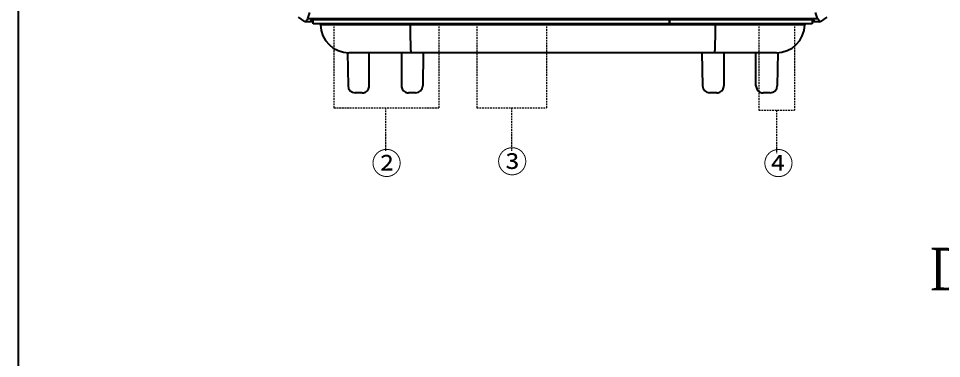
# Model space of a CAD drawing. Header units: millimetres. Extents: x 25 to 865, y 25 to 606.
# Drawn here: x 25.4 to 155.5, y 167.8 to 215.8 of the extents above; entities that cross this region are included whole.
import ezdxf

# ---------------------------------------------------------------- set-up
doc = ezdxf.new("R2010")
doc.units = ezdxf.units.MM
doc.linetypes.add('DASHED2', pattern=[0.375, 0.25, -0.125])
doc.styles.add('SS', font='batang.ttc', dxfattribs={"width": 0.8})
doc.styles.add('굴림체', font='arial.ttf')

msp = doc.modelspace()

# ---------------------------------------------------------------- linework, layer by layer
at = {"color": 7, "linetype": 'Continuous'}
for p, q in [((65.81, 215.322), (64.866, 215.993)), ((66.917, 215.322), (65.81, 215.322)), ((66.164, 215.818), (138.046, 215.818)), ((66.556, 215.322), (66.725, 215.661)), ((66.725, 215.661), (137.484, 215.661)), ((66.917, 215.072), (66.917, 215.661)), ((117.167, 215.072), (66.917, 215.072)), ((67.965, 215.072), (67.968, 214.902)), ((136.242, 214.902), (67.968, 214.902)), ((80.603, 214.902), (80.603, 215.072)), ((117.167, 215.661), (117.167, 215.072)), ((117.17, 215.072), (117.17, 215.661)), ((137.295, 215.072), (117.17, 215.072)), ((123.607, 214.902), (123.607, 215.072)), ((136.245, 215.072), (136.242, 214.902)), ((137.295, 215.661), (137.295, 215.072)), ((138.4, 215.322), (137.295, 215.322)), ((137.654, 215.322), (137.484, 215.661)), ((139.344, 215.993), (138.4, 215.322)), ((71.756, 210.995), (71.838, 206.304)), ((132.242, 210.972), (71.967, 210.972)), ((74.837, 206.322), (74.837, 210.972)), ((79.372, 210.972), (79.372, 206.322)), ((82.453, 210.972), (82.372, 206.304)), ((121.756, 210.972), (121.838, 206.304)), ((124.837, 210.972), (124.837, 206.322)), ((129.372, 206.322), (129.372, 210.972)), ((132.454, 210.995), (132.372, 206.304)), ((73.837, 205.322), (72.838, 205.322)), ((81.372, 205.322), (80.372, 205.322)), ((123.837, 205.322), (122.838, 205.322)), ((131.372, 205.322), (130.372, 205.322))]:
    msp.add_line(p, q, dxfattribs=at)
at = {"color": 1, "linetype": 'DASHED2', "lineweight": 18}
for p, q in [((69.845, 215.072), (69.845, 203.214)), ((84.655, 215.072), (84.655, 203.214)), ((90.005, 215.072), (90.005, 203.214)), ((99.815, 215.072), (99.815, 203.214)), ((129.78, 215.072), (129.78, 202.88)), ((134.78, 215.072), (134.78, 202.88)), ((77.111, 203.214), (77.111, 197.128)), ((94.91, 203.214), (94.91, 197.128)), ((132.28, 202.88), (132.28, 196.795))]:
    msp.add_line(p, q, dxfattribs=at)
at = {"color": 1, "linetype": 'DASHED2', "lineweight": 5}
for p, q in [((69.845, 203.214), (84.655, 203.214)), ((90.005, 203.214), (99.815, 203.214)), ((129.78, 202.88), (134.78, 202.88))]:
    msp.add_line(p, q, dxfattribs=at)
msp.add_lwpolyline([(25.35, 605.717), (865.266, 605.717), (865.266, 24.679), (25.35, 24.679)], close=True)
at = {"color": 7, "linetype": 'Continuous'}
for centre, radius, start, end in [((71.967, 214.972), 4, 181, 270), ((132.242, 214.972), 4, 270, 359), ((72.838, 206.322), 1, 181, 270), ((81.372, 206.322), 1, 270, 359), ((122.838, 206.322), 1, 181, 270), ((131.372, 206.322), 1, 270, 359)]:
    msp.add_arc(centre, radius, start, end, dxfattribs=at)
for points, knots in [([(66.164, 215.818), (66.194, 215.907), (66.239, 216.093), (66.338, 216.366), (66.399, 216.552), (66.43, 216.646)], [0, 0, 0, 0, 0.28287466, 0.57326965, 0.86975368, 0.86975368, 0.86975368, 0.86975368]), ([(138.046, 215.818), (138.016, 215.907), (137.97, 216.093), (137.872, 216.366), (137.811, 216.552), (137.78, 216.646)], [0, 0, 0, 0, 0.28287008, 0.57326512, 0.86975369, 0.86975369, 0.86975369, 0.86975369]), ([(66.164, 215.818), (66.129, 215.769), (66.052, 215.662), (65.934, 215.497), (65.851, 215.379), (65.81, 215.322)], [0, 0, 0, 0, 0.17820854, 0.39708416, 0.60925193, 0.60925193, 0.60925193, 0.60925193]), ([(80.603, 214.902), (80.603, 214.609), (80.605, 214.038), (80.613, 213.222), (80.623, 212.484), (80.647, 211.888), (80.647, 211.392), (80.703, 211.174), (80.684, 210.972), (80.718, 210.972)], [0, 0, 0, 0, 0.8787524, 1.7109392, 2.4557807, 3.076824, 3.5437717, 3.834118, 3.9358054, 3.9358054, 3.9358054, 3.9358054]), ([(123.607, 214.902), (123.606, 214.609), (123.605, 214.038), (123.596, 213.222), (123.587, 212.484), (123.563, 211.888), (123.562, 211.392), (123.507, 211.174), (123.526, 210.972), (123.492, 210.972)], [0, 0, 0, 0, 0.8787524, 1.7109392, 2.4557807, 3.076824, 3.5437717, 3.834118, 3.9358054, 3.9358054, 3.9358054, 3.9358054]), ([(138.046, 215.818), (138.08, 215.769), (138.158, 215.661), (138.276, 215.496), (138.359, 215.379), (138.4, 215.322)], [0, 0, 0, 0, 0.17899192, 0.39786681, 0.60925193, 0.60925193, 0.60925193, 0.60925193]), ([(73.837, 205.322), (73.942, 205.322), (74.152, 205.355), (74.435, 205.499), (74.66, 205.724), (74.804, 206.008), (74.837, 206.218), (74.837, 206.322)], [0, 0, 0, 0, 0.3129412, 0.6258639, 0.9387567, 1.2516195, 1.5644638, 1.5644638, 1.5644638, 1.5644638]), ([(79.372, 206.322), (79.372, 206.218), (79.405, 206.008), (79.55, 205.724), (79.775, 205.499), (80.058, 205.355), (80.268, 205.322), (80.372, 205.322)], [0, 0, 0, 0, 0.3128443, 0.6257071, 0.9385998, 1.2515225, 1.5644638, 1.5644638, 1.5644638, 1.5644638]), ([(123.837, 205.322), (123.942, 205.322), (124.152, 205.355), (124.435, 205.499), (124.66, 205.724), (124.804, 206.008), (124.837, 206.218), (124.837, 206.322)], [0, 0, 0, 0, 0.3129412, 0.6258639, 0.9387567, 1.2516195, 1.5644638, 1.5644638, 1.5644638, 1.5644638]), ([(129.372, 206.322), (129.372, 206.218), (129.405, 206.008), (129.55, 205.724), (129.775, 205.499), (130.058, 205.355), (130.268, 205.322), (130.372, 205.322)], [0, 0, 0, 0, 0.3128443, 0.6257071, 0.9385998, 1.2515225, 1.5644638, 1.5644638, 1.5644638, 1.5644638])]:
    msp.add_open_spline(points, degree=3, knots=knots, dxfattribs=at)

# ---------------------------------------------------------------- texts
at = {"color": 0, "style": 'SS', "width": 0.8}
msp.add_text('DSP-COL/COM  관통형 치수도', height=6, dxfattribs=at).set_placement((153.938, 177.451))
at = {"color": 0, "lineweight": 18, "char_height": 3.12766, "width": 5.16757, "attachment_point": 1, "style": '굴림체'}
for s, insert in [('{\\fBatang|b0|i0|c129|p18;②}', (75.137, 196.931)), ('{\\fBatang|b0|i0|c129|p18;③}', (92.854, 197.169)), ('{\\fBatang|b0|i0|c129|p18;④}', (130.404, 196.914))]:
    msp.add_mtext(s, dxfattribs=dict(at, insert=insert))

doc.saveas('drawing.dxf')
